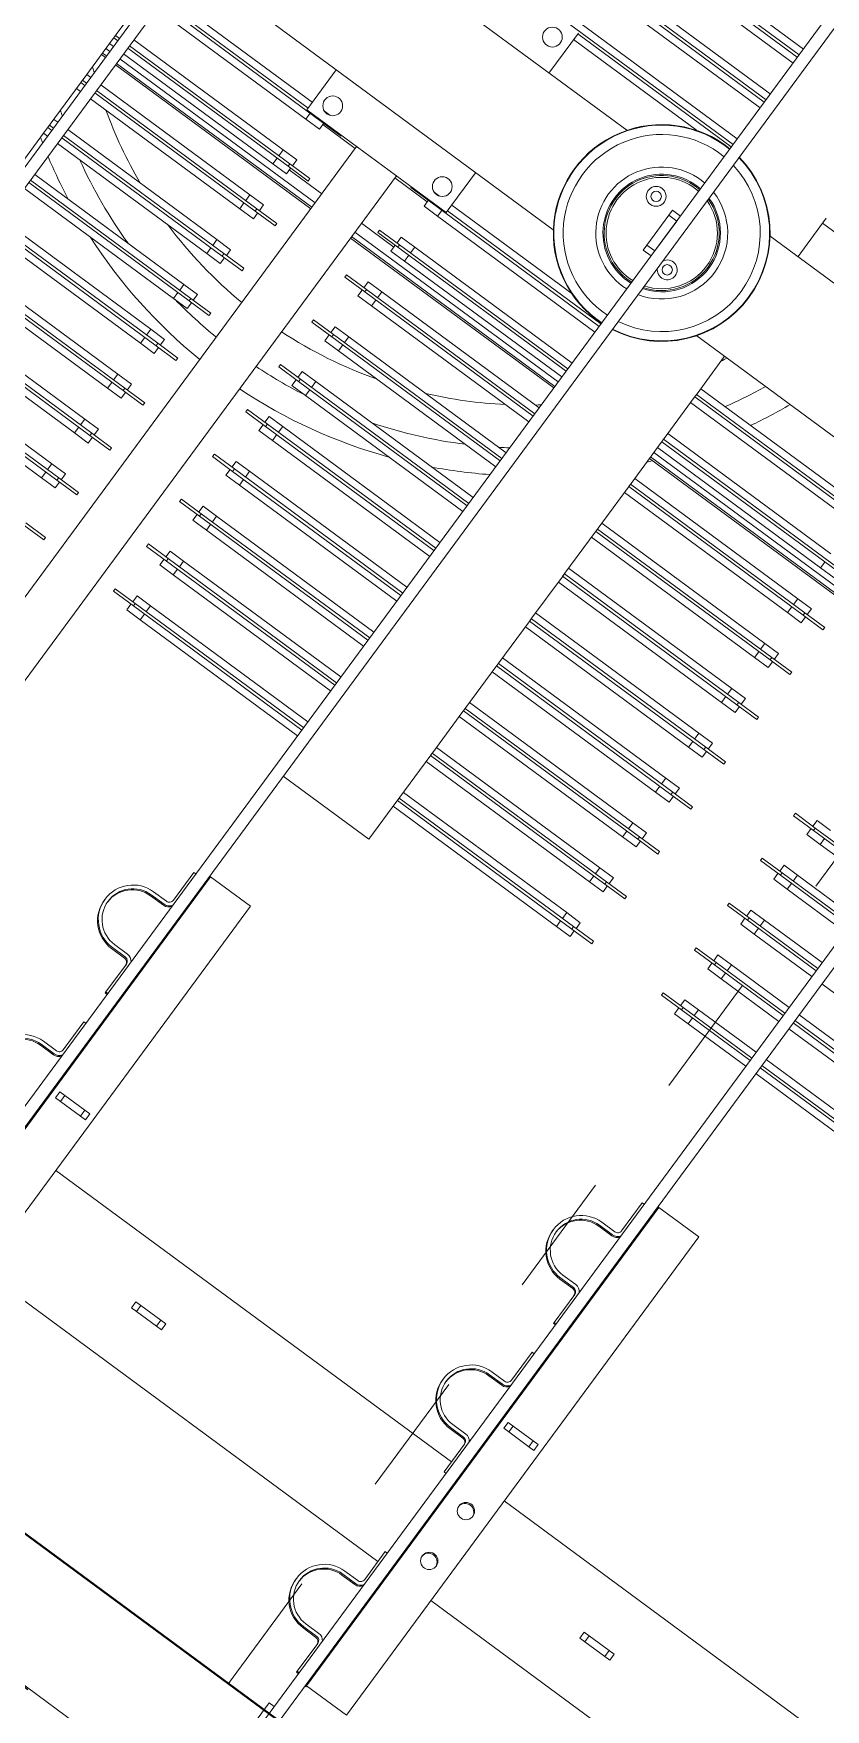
# Model space of a CAD drawing. Header units: metres. Extents: x 432095 to 435012, y 2470938 to 2473256.
# Drawn here: x 433770.201 to 433770.841, y 2471287.116 to 2471288.47 of the extents above; entities that cross this region are included whole.
import ezdxf

# ---------------------------------------------------------------- set-up
doc = ezdxf.new("R2010")
doc.units = ezdxf.units.M
doc.header["$MEASUREMENT"] = 0
for name, pattern in [('MB D$0$ACAD_ISO02W100', [15, 12, -3]), ('MB D$0$DASHDOT', [1, 0.5, -0.25, 0, -0.25]), ('MB D$0$HIDDEN', [0.375, 0.25, -0.125])]:
    doc.linetypes.add(name, pattern=pattern)
for name, color, linetype, lineweight in [('cong trinh tram 110kv', 7, 'Continuous', 5), ('MB D$0$Co ban', 2, 'Continuous', 40), ('MB D$0$net dut du kien lam', 8, 'MB D$0$HIDDEN', 20)]:
    doc.layers.add(name, color=color, linetype=linetype, lineweight=lineweight)
doc.layers.add('MB D$0$khuat', color=252, linetype='MB D$0$ACAD_ISO02W100')

# ---------------------------------------------------------------- blocks, each defined once
blk = doc.blocks.new('MB D$0$MBA 63')
at = {"layer": 'MB D$0$Co ban'}
blk.add_line((105499.6, 29984.6), (105499.6, 31484.6), dxfattribs=at)
at = {"layer": 'MB D$0$khuat'}
blk.add_line((105599.6, 30084.6), (105599.6, 30684.6), dxfattribs=at)
at = {"layer": 'MB D$0$net dut du kien lam', "color": 8, "linetype": 'MB D$0$DASHDOT', "ltscale": 0.5}
blk.add_line((106699.6, 30512.3), (98099.6, 30512.3), dxfattribs=at)
blk = doc.blocks.new('MB D$0$mba 1')
at = {"layer": 'cong trinh tram 110kv'}
for p, q in [((-18761.9, 7348.9), (-18761.9, 9508.9)), ((-18751.9, 9508.9), (-18751.9, 7348.9)), ((-18311.9, 7348.9), (-18311.9, 9508.9)), ((-18301.9, 9508.9), (-18301.9, 7348.9)), ((-17861.9, 7348.9), (-17861.9, 9508.9)), ((-17851.9, 9508.9), (-17851.9, 7348.9)), ((-18243.9, 9378.9), (-17937.9, 9378.9)), ((-17866.9, 9312.9), (-17866.9, 9272.9)), ((-17866.9, 9272.9), (-17861.9, 9272.9)), ((-18300.9, 8763.9), (-18300.9, 9243.9)), ((-18260.9, 9243.9), (-18260.9, 8763.9)), ((-17863.9, 9239.9), (-17861.9, 9239.9)), ((-17863.9, 9238.9), (-17863.9, 9239.9)), ((-17863.9, 9238.9), (-17863.9, 9210.9)), ((-17861.9, 9238.9), (-17863.9, 9238.9)), ((-17850.9, 9244.9), (-17851.9, 9244.9)), ((-17850.9, 9243.9), (-17851.9, 9243.9)), ((-17850.9, 9243.9), (-17850.9, 9244.9)), ((-17810.9, 9243.9), (-17850.9, 9243.9)), ((-17850.9, 8763.9), (-17850.9, 9243.9)), ((-17810.9, 9243.9), (-17810.9, 8763.9)), ((-17880.9, 9207.9), (-17867.9, 9207.9)), ((-17867.9, 9206.9), (-17880.9, 9206.9)), ((-17880.9, 9203.9), (-17867.9, 9203.9)), ((-17880.9, 9154.9), (-17867.9, 9154.9)), ((-17867.9, 9153.9), (-17880.9, 9153.9)), ((-17880.9, 9150.9), (-17867.9, 9150.9)), ((-17863.9, 9146.9), (-17863.9, 9118.9)), ((-18260.9, 9128.9), (-17863.9, 9128.9)), ((-17810.9, 9128.9), (-17163.9, 9128.9)), ((-17863.9, 9118.9), (-17861.9, 9118.9)), ((-18140.9, 9081.9), (-18145.9, 9081.9)), ((-18145.9, 9075.9), (-18145.9, 9081.9)), ((-18145.9, 9075.9), (-18140.9, 9075.9)), ((-18140.9, 9081.9), (-18120.9, 9081.9)), ((-18140.9, 9075.9), (-18140.9, 9081.9)), ((-18120.9, 9075.9), (-18140.9, 9075.9)), ((-18115.9, 9081.9), (-18120.9, 9081.9)), ((-18120.9, 9075.9), (-18120.9, 9081.9)), ((-18120.9, 9075.9), (-18115.9, 9075.9)), ((-18115.9, 9075.9), (-18115.9, 9081.9)), ((-17690.9, 9081.9), (-17695.9, 9081.9)), ((-17695.9, 9075.9), (-17695.9, 9081.9)), ((-17695.9, 9075.9), (-17690.9, 9075.9)), ((-17690.9, 9081.9), (-17670.9, 9081.9)), ((-17690.9, 9075.9), (-17690.9, 9081.9)), ((-17670.9, 9075.9), (-17690.9, 9075.9)), ((-17665.9, 9081.9), (-17670.9, 9081.9)), ((-17670.9, 9075.9), (-17670.9, 9081.9)), ((-17670.9, 9075.9), (-17665.9, 9075.9)), ((-17665.9, 9075.9), (-17665.9, 9081.9)), ((-17863.9, 9038.9), (-17863.9, 9010.9)), ((-17861.9, 9038.9), (-17863.9, 9038.9)), ((-18555.9, 9028.9), (-18555.9, 8218.9)), ((-18515.9, 9028.9), (-18515.9, 8218.9)), ((-18260.9, 9028.9), (-17863.9, 9028.9)), ((-17810.9, 9028.9), (-17163.9, 9028.9)), ((-17867.9, 9007.9), (-17880.9, 9007.9)), ((-17867.9, 9006.9), (-17880.9, 9006.9)), ((-17880.9, 9003.9), (-17867.9, 9003.9)), ((-18290.9, 8981.9), (-18295.9, 8981.9)), ((-18295.9, 8981.9), (-18295.9, 8975.9)), ((-18295.9, 8975.9), (-18290.9, 8975.9)), ((-18290.9, 8981.9), (-18270.9, 8981.9)), ((-18290.9, 8981.9), (-18290.9, 8975.9)), ((-18270.9, 8975.9), (-18290.9, 8975.9)), ((-18265.9, 8981.9), (-18270.9, 8981.9)), ((-18270.9, 8981.9), (-18270.9, 8975.9)), ((-18270.9, 8975.9), (-18265.9, 8975.9)), ((-18265.9, 8981.9), (-18265.9, 8975.9)), ((-17840.9, 8981.9), (-17845.9, 8981.9)), ((-17845.9, 8981.9), (-17845.9, 8975.9)), ((-17845.9, 8975.9), (-17840.9, 8975.9)), ((-17840.9, 8981.9), (-17820.9, 8981.9)), ((-17840.9, 8981.9), (-17840.9, 8975.9)), ((-17820.9, 8975.9), (-17840.9, 8975.9)), ((-17815.9, 8981.9), (-17820.9, 8981.9)), ((-17820.9, 8981.9), (-17820.9, 8975.9)), ((-17820.9, 8975.9), (-17815.9, 8975.9)), ((-17815.9, 8981.9), (-17815.9, 8975.9)), ((-18317.9, 8954.9), (-18330.9, 8954.9)), ((-18317.9, 8953.9), (-18330.9, 8953.9)), ((-18330.9, 8950.9), (-18317.9, 8950.9)), ((-17867.9, 8954.9), (-17880.9, 8954.9)), ((-17867.9, 8953.9), (-17880.9, 8953.9)), ((-17880.9, 8950.9), (-17867.9, 8950.9)), ((-18313.9, 8946.9), (-18313.9, 8918.9)), ((-17863.9, 8946.9), (-17863.9, 8918.9)), ((-18313.9, 8918.9), (-18311.9, 8918.9)), ((-17863.9, 8918.9), (-17861.9, 8918.9)), ((-18313.9, 8889.9), (-18313.9, 8888.9)), ((-18311.9, 8889.9), (-18313.9, 8889.9)), ((-18313.9, 8888.9), (-18313.9, 8860.9)), ((-18311.9, 8888.9), (-18313.9, 8888.9)), ((-17863.9, 8889.9), (-17863.9, 8888.9)), ((-17861.9, 8889.9), (-17863.9, 8889.9)), ((-17863.9, 8888.9), (-17863.9, 8860.9)), ((-17861.9, 8888.9), (-17863.9, 8888.9)), ((-18317.9, 8857.9), (-18330.9, 8857.9)), ((-18317.9, 8856.9), (-18330.9, 8856.9)), ((-18330.9, 8853.9), (-18317.9, 8853.9)), ((-17867.9, 8857.9), (-17880.9, 8857.9)), ((-17867.9, 8856.9), (-17880.9, 8856.9)), ((-17880.9, 8853.9), (-17867.9, 8853.9)), ((-18317.9, 8804.9), (-18330.9, 8804.9)), ((-18317.9, 8803.9), (-18330.9, 8803.9)), ((-18330.9, 8800.9), (-18317.9, 8800.9)), ((-17867.9, 8804.9), (-17880.9, 8804.9)), ((-17867.9, 8803.9), (-17880.9, 8803.9)), ((-17880.9, 8800.9), (-17867.9, 8800.9)), ((-18313.9, 8796.9), (-18313.9, 8768.9)), ((-17863.9, 8796.9), (-17863.9, 8768.9)), ((-18313.9, 8768.9), (-18311.9, 8768.9)), ((-18301.9, 8763.9), (-18300.9, 8763.9)), ((-18260.9, 8763.9), (-18300.9, 8763.9)), ((-17863.9, 8768.9), (-17861.9, 8768.9)), ((-17851.9, 8763.9), (-17850.9, 8763.9)), ((-17810.9, 8763.9), (-17850.9, 8763.9)), ((-18215.9, 8663.4), (-18301.9, 8663.4)), ((-18215.9, 8625.4), (-18215.9, 8663.4)), ((-18590.9, 8624.6), (-18570.9, 8624.6)), ((-18570.9, 8622.2), (-18570.9, 8624.6)), ((-18500.9, 8624.6), (-18480.9, 8624.6)), ((-18500.9, 8624.6), (-18500.9, 8622.2)), ((-18469.8, 8630.4), (-18483.4, 8630.4)), ((-18483.4, 8630.4), (-18483.4, 8624.6)), ((-18480.9, 8622.2), (-18480.9, 8624.6)), ((-18311.9, 8624.6), (-18480.9, 8624.6)), ((-18469.8, 8630.4), (-18311.9, 8630.4)), ((-18469.8, 8630.4), (-18469.8, 8624.6)), ((-18215.9, 8630.4), (-18052.1, 8630.4)), ((-18215.9, 8621.4), (-18215.9, 8625.4)), ((-18040.9, 8624.6), (-18215.9, 8624.6)), ((-18215.9, 8624.6), (-18215.9, 8622.2)), ((-18038.4, 8630.4), (-18052.1, 8630.4)), ((-18052.1, 8630.4), (-18052.1, 8624.6)), ((-18040.9, 8624.6), (-18020.9, 8624.6)), ((-18040.9, 8624.6), (-18040.9, 8622.2)), ((-18038.4, 8630.4), (-18038.4, 8624.6)), ((-18020.9, 8622.2), (-18020.9, 8624.6)), ((-17950.9, 8624.6), (-17930.9, 8624.6)), ((-17950.9, 8624.6), (-17950.9, 8622.2)), ((-17919.8, 8630.4), (-17933.4, 8630.4)), ((-17933.4, 8630.4), (-17933.4, 8624.6)), ((-17930.9, 8622.2), (-17930.9, 8624.6)), ((-17861.9, 8624.6), (-17930.9, 8624.6)), ((-17919.8, 8630.4), (-17861.9, 8630.4)), ((-17919.8, 8630.4), (-17919.8, 8624.6)), ((-17851.9, 8630.4), (-17755.9, 8630.4)), ((-17755.9, 8624.6), (-17851.9, 8624.6)), ((-18570.9, 8622.2), (-18590.9, 8622.2)), ((-18480.9, 8622.2), (-18500.9, 8622.2)), ((-18483.4, 8616.4), (-18483.4, 8622.2)), ((-18483.4, 8616.4), (-18469.8, 8616.4)), ((-18480.9, 8622.2), (-18311.9, 8622.2)), ((-18469.8, 8616.4), (-18469.8, 8622.2)), ((-18311.9, 8616.4), (-18469.8, 8616.4)), ((-18215.9, 8622.2), (-18040.9, 8622.2)), ((-18215.9, 8580.4), (-18215.9, 8621.4)), ((-18052.1, 8616.4), (-18215.9, 8616.4)), ((-18052.1, 8616.4), (-18052.1, 8622.2)), ((-18052.1, 8616.4), (-18038.4, 8616.4)), ((-18020.9, 8622.2), (-18040.9, 8622.2)), ((-18038.4, 8616.4), (-18038.4, 8622.2)), ((-17930.9, 8622.2), (-17950.9, 8622.2)), ((-17933.4, 8616.4), (-17933.4, 8622.2)), ((-17933.4, 8616.4), (-17919.8, 8616.4)), ((-17930.9, 8622.2), (-17861.9, 8622.2)), ((-17919.8, 8616.4), (-17919.8, 8622.2)), ((-17861.9, 8616.4), (-17919.8, 8616.4)), ((-17851.9, 8622.2), (-17755.9, 8622.2)), ((-17755.9, 8616.4), (-17851.9, 8616.4)), ((-18751.9, 8585.4), (-18602.1, 8585.4)), ((-18588.4, 8585.4), (-18602.1, 8585.4)), ((-18602.1, 8585.4), (-18602.1, 8579.6)), ((-18588.4, 8585.4), (-18588.4, 8579.6)), ((-18469.8, 8585.4), (-18483.4, 8585.4)), ((-18483.4, 8585.4), (-18483.4, 8579.6)), ((-18469.8, 8585.4), (-18311.9, 8585.4)), ((-18469.8, 8585.4), (-18469.8, 8579.6)), ((-18215.9, 8585.4), (-18052.1, 8585.4)), ((-18038.4, 8585.4), (-18052.1, 8585.4)), ((-18052.1, 8585.4), (-18052.1, 8579.6)), ((-18038.4, 8585.4), (-18038.4, 8579.6)), ((-17919.8, 8585.4), (-17933.4, 8585.4)), ((-17933.4, 8585.4), (-17933.4, 8579.6)), ((-17919.8, 8585.4), (-17861.9, 8585.4)), ((-17919.8, 8585.4), (-17919.8, 8579.6)), ((-17851.9, 8585.4), (-17755.9, 8585.4)), ((-18590.9, 8579.6), (-18751.9, 8579.6)), ((-18751.9, 8577.2), (-18590.9, 8577.2)), ((-18602.1, 8571.4), (-18751.9, 8571.4)), ((-18602.1, 8571.4), (-18602.1, 8577.2)), ((-18602.1, 8571.4), (-18588.4, 8571.4)), ((-18590.9, 8579.6), (-18570.9, 8579.6)), ((-18590.9, 8579.6), (-18590.9, 8577.2)), ((-18570.9, 8577.2), (-18590.9, 8577.2)), ((-18588.4, 8571.4), (-18588.4, 8577.2)), ((-18570.9, 8577.2), (-18570.9, 8579.6)), ((-18500.9, 8579.6), (-18480.9, 8579.6)), ((-18500.9, 8579.6), (-18500.9, 8577.2)), ((-18480.9, 8577.2), (-18500.9, 8577.2)), ((-18483.4, 8571.4), (-18483.4, 8577.2)), ((-18483.4, 8571.4), (-18469.8, 8571.4)), ((-18480.9, 8577.2), (-18480.9, 8579.6)), ((-18311.9, 8579.6), (-18480.9, 8579.6)), ((-18480.9, 8577.2), (-18311.9, 8577.2)), ((-18469.8, 8571.4), (-18469.8, 8577.2)), ((-18311.9, 8571.4), (-18469.8, 8571.4)), ((-18215.9, 8576.4), (-18215.9, 8580.4)), ((-18040.9, 8579.6), (-18215.9, 8579.6)), ((-18215.9, 8579.6), (-18215.9, 8577.2)), ((-18215.9, 8577.2), (-18040.9, 8577.2)), ((-18215.9, 8535.4), (-18215.9, 8576.4)), ((-18052.1, 8571.4), (-18215.9, 8571.4)), ((-18052.1, 8571.4), (-18052.1, 8577.2)), ((-18052.1, 8571.4), (-18038.4, 8571.4)), ((-18040.9, 8579.6), (-18020.9, 8579.6)), ((-18040.9, 8579.6), (-18040.9, 8577.2)), ((-18020.9, 8577.2), (-18040.9, 8577.2)), ((-18038.4, 8571.4), (-18038.4, 8577.2)), ((-18020.9, 8577.2), (-18020.9, 8579.6)), ((-17950.9, 8579.6), (-17930.9, 8579.6)), ((-17950.9, 8579.6), (-17950.9, 8577.2)), ((-17930.9, 8577.2), (-17950.9, 8577.2)), ((-17933.4, 8571.4), (-17933.4, 8577.2)), ((-17933.4, 8571.4), (-17919.8, 8571.4)), ((-17930.9, 8577.2), (-17930.9, 8579.6)), ((-17861.9, 8579.6), (-17930.9, 8579.6)), ((-17930.9, 8577.2), (-17861.9, 8577.2)), ((-17919.8, 8571.4), (-17919.8, 8577.2)), ((-17861.9, 8571.4), (-17919.8, 8571.4)), ((-17755.9, 8579.6), (-17851.9, 8579.6)), ((-17851.9, 8577.2), (-17755.9, 8577.2)), ((-17755.9, 8571.4), (-17851.9, 8571.4)), ((-18751.9, 8540.4), (-18602.1, 8540.4)), ((-18590.9, 8534.6), (-18751.9, 8534.6)), ((-18751.9, 8532.2), (-18590.9, 8532.2)), ((-18588.4, 8540.4), (-18602.1, 8540.4)), ((-18602.1, 8540.4), (-18602.1, 8534.6)), ((-18602.1, 8526.4), (-18602.1, 8532.2)), ((-18590.9, 8534.6), (-18570.9, 8534.6)), ((-18590.9, 8534.6), (-18590.9, 8532.2)), ((-18570.9, 8532.2), (-18590.9, 8532.2)), ((-18588.4, 8540.4), (-18588.4, 8534.6)), ((-18588.4, 8526.4), (-18588.4, 8532.2)), ((-18570.9, 8532.2), (-18570.9, 8534.6)), ((-18500.9, 8534.6), (-18480.9, 8534.6)), ((-18500.9, 8534.6), (-18500.9, 8532.2)), ((-18480.9, 8532.2), (-18500.9, 8532.2)), ((-18469.8, 8540.4), (-18483.4, 8540.4)), ((-18483.4, 8540.4), (-18483.4, 8534.6)), ((-18483.4, 8526.4), (-18483.4, 8532.2)), ((-18480.9, 8532.2), (-18480.9, 8534.6)), ((-18311.9, 8534.6), (-18480.9, 8534.6)), ((-18480.9, 8532.2), (-18311.9, 8532.2)), ((-18469.8, 8540.4), (-18311.9, 8540.4)), ((-18469.8, 8540.4), (-18469.8, 8534.6)), ((-18469.8, 8526.4), (-18469.8, 8532.2)), ((-18215.9, 8540.4), (-18052.1, 8540.4)), ((-18215.9, 8531.4), (-18215.9, 8535.4)), ((-18040.9, 8534.6), (-18215.9, 8534.6)), ((-18215.9, 8534.6), (-18215.9, 8532.2)), ((-18215.9, 8532.2), (-18040.9, 8532.2)), ((-18215.9, 8490.4), (-18215.9, 8531.4)), ((-18038.4, 8540.4), (-18052.1, 8540.4)), ((-18052.1, 8540.4), (-18052.1, 8534.6)), ((-18052.1, 8526.4), (-18052.1, 8532.2)), ((-18040.9, 8534.6), (-18020.9, 8534.6)), ((-18040.9, 8534.6), (-18040.9, 8532.2)), ((-18020.9, 8532.2), (-18040.9, 8532.2)), ((-18038.4, 8540.4), (-18038.4, 8534.6)), ((-18038.4, 8526.4), (-18038.4, 8532.2)), ((-18020.9, 8532.2), (-18020.9, 8534.6)), ((-17950.9, 8534.6), (-17930.9, 8534.6)), ((-17950.9, 8534.6), (-17950.9, 8532.2)), ((-17930.9, 8532.2), (-17950.9, 8532.2)), ((-17919.8, 8540.4), (-17933.4, 8540.4)), ((-17933.4, 8540.4), (-17933.4, 8534.6)), ((-17933.4, 8526.4), (-17933.4, 8532.2)), ((-17930.9, 8532.2), (-17930.9, 8534.6)), ((-17861.9, 8534.6), (-17930.9, 8534.6)), ((-17930.9, 8532.2), (-17861.9, 8532.2)), ((-17919.8, 8540.4), (-17861.9, 8540.4)), ((-17919.8, 8540.4), (-17919.8, 8534.6)), ((-17919.8, 8526.4), (-17919.8, 8532.2)), ((-17851.9, 8540.4), (-17755.9, 8540.4)), ((-18602.1, 8526.4), (-18751.9, 8526.4)), ((-18602.1, 8526.4), (-18588.4, 8526.4)), ((-18483.4, 8526.4), (-18469.8, 8526.4)), ((-18311.9, 8526.4), (-18469.8, 8526.4)), ((-18052.1, 8526.4), (-18215.9, 8526.4)), ((-18052.1, 8526.4), (-18038.4, 8526.4)), ((-17933.4, 8526.4), (-17919.8, 8526.4)), ((-17861.9, 8526.4), (-17919.8, 8526.4)), ((-18751.9, 8495.4), (-18602.1, 8495.4)), ((-18590.9, 8489.6), (-18751.9, 8489.6)), ((-18588.4, 8495.4), (-18602.1, 8495.4)), ((-18602.1, 8495.4), (-18602.1, 8489.6)), ((-18590.9, 8489.6), (-18570.9, 8489.6)), ((-18590.9, 8489.6), (-18590.9, 8487.2)), ((-18588.4, 8495.4), (-18588.4, 8489.6)), ((-18570.9, 8487.2), (-18570.9, 8489.6)), ((-18500.9, 8489.6), (-18480.9, 8489.6)), ((-18500.9, 8489.6), (-18500.9, 8487.2)), ((-18469.8, 8495.4), (-18483.4, 8495.4)), ((-18483.4, 8495.4), (-18483.4, 8489.6)), ((-18480.9, 8487.2), (-18480.9, 8489.6)), ((-18311.9, 8489.6), (-18480.9, 8489.6)), ((-18469.8, 8495.4), (-18311.9, 8495.4)), ((-18469.8, 8495.4), (-18469.8, 8489.6)), ((-18215.9, 8495.4), (-18052.1, 8495.4)), ((-18215.9, 8486.4), (-18215.9, 8490.4)), ((-18040.9, 8489.6), (-18215.9, 8489.6)), ((-18215.9, 8489.6), (-18215.9, 8487.2)), ((-18038.4, 8495.4), (-18052.1, 8495.4)), ((-18052.1, 8495.4), (-18052.1, 8489.6)), ((-18040.9, 8489.6), (-18020.9, 8489.6)), ((-18040.9, 8489.6), (-18040.9, 8487.2)), ((-18038.4, 8495.4), (-18038.4, 8489.6)), ((-18020.9, 8487.2), (-18020.9, 8489.6)), ((-17950.9, 8489.6), (-17930.9, 8489.6)), ((-17950.9, 8489.6), (-17950.9, 8487.2)), ((-17919.8, 8495.4), (-17933.4, 8495.4)), ((-17933.4, 8495.4), (-17933.4, 8489.6)), ((-17930.9, 8487.2), (-17930.9, 8489.6)), ((-17861.9, 8489.6), (-17930.9, 8489.6)), ((-17919.8, 8495.4), (-17861.9, 8495.4)), ((-17919.8, 8495.4), (-17919.8, 8489.6)), ((-18751.9, 8487.2), (-18590.9, 8487.2)), ((-18602.1, 8481.4), (-18751.9, 8481.4)), ((-18602.1, 8481.4), (-18602.1, 8487.2)), ((-18602.1, 8481.4), (-18588.4, 8481.4)), ((-18570.9, 8487.2), (-18590.9, 8487.2)), ((-18588.4, 8481.4), (-18588.4, 8487.2)), ((-18480.9, 8487.2), (-18500.9, 8487.2)), ((-18483.4, 8481.4), (-18483.4, 8487.2)), ((-18483.4, 8481.4), (-18469.8, 8481.4)), ((-18480.9, 8487.2), (-18311.9, 8487.2)), ((-18469.8, 8481.4), (-18469.8, 8487.2)), ((-18311.9, 8481.4), (-18469.8, 8481.4)), ((-18215.9, 8487.2), (-18040.9, 8487.2)), ((-18215.9, 8445.4), (-18215.9, 8486.4)), ((-18052.1, 8481.4), (-18215.9, 8481.4)), ((-18052.1, 8481.4), (-18052.1, 8487.2)), ((-18052.1, 8481.4), (-18038.4, 8481.4)), ((-18020.9, 8487.2), (-18040.9, 8487.2)), ((-18038.4, 8481.4), (-18038.4, 8487.2)), ((-17930.9, 8487.2), (-17950.9, 8487.2)), ((-17933.4, 8481.4), (-17933.4, 8487.2)), ((-17933.4, 8481.4), (-17919.8, 8481.4)), ((-17930.9, 8487.2), (-17861.9, 8487.2)), ((-17919.8, 8481.4), (-17919.8, 8487.2)), ((-17861.9, 8481.4), (-17919.8, 8481.4)), ((-18751.9, 8450.4), (-18602.1, 8450.4)), ((-18588.4, 8450.4), (-18602.1, 8450.4)), ((-18602.1, 8450.4), (-18602.1, 8444.6)), ((-18588.4, 8450.4), (-18588.4, 8444.6)), ((-18469.8, 8450.4), (-18483.4, 8450.4)), ((-18483.4, 8450.4), (-18483.4, 8444.6)), ((-18469.8, 8450.4), (-18311.9, 8450.4)), ((-18469.8, 8450.4), (-18469.8, 8444.6)), ((-18215.9, 8450.4), (-18052.1, 8450.4)), ((-18038.4, 8450.4), (-18052.1, 8450.4)), ((-18052.1, 8450.4), (-18052.1, 8444.6)), ((-18038.4, 8450.4), (-18038.4, 8444.6)), ((-17919.8, 8450.4), (-17933.4, 8450.4)), ((-17933.4, 8450.4), (-17933.4, 8444.6)), ((-17919.8, 8450.4), (-17861.9, 8450.4)), ((-17919.8, 8450.4), (-17919.8, 8444.6)), ((-18590.9, 8444.6), (-18751.9, 8444.6)), ((-18751.9, 8442.2), (-18590.9, 8442.2)), ((-18602.1, 8436.4), (-18751.9, 8436.4)), ((-18602.1, 8436.4), (-18602.1, 8442.2)), ((-18602.1, 8436.4), (-18588.4, 8436.4)), ((-18590.9, 8444.6), (-18570.9, 8444.6)), ((-18590.9, 8444.6), (-18590.9, 8442.2)), ((-18570.9, 8442.2), (-18590.9, 8442.2)), ((-18588.4, 8436.4), (-18588.4, 8442.2)), ((-18570.9, 8442.2), (-18570.9, 8444.6)), ((-18500.9, 8444.6), (-18480.9, 8444.6)), ((-18500.9, 8444.6), (-18500.9, 8442.2)), ((-18480.9, 8442.2), (-18500.9, 8442.2)), ((-18483.4, 8436.4), (-18483.4, 8442.2)), ((-18483.4, 8436.4), (-18469.8, 8436.4)), ((-18480.9, 8442.2), (-18480.9, 8444.6)), ((-18311.9, 8444.6), (-18480.9, 8444.6)), ((-18480.9, 8442.2), (-18311.9, 8442.2)), ((-18469.8, 8436.4), (-18469.8, 8442.2)), ((-18311.9, 8436.4), (-18469.8, 8436.4)), ((-18215.9, 8441.4), (-18215.9, 8445.4)), ((-18040.9, 8444.6), (-18215.9, 8444.6)), ((-18215.9, 8444.6), (-18215.9, 8442.2)), ((-18215.9, 8442.2), (-18040.9, 8442.2)), ((-18215.9, 8400.4), (-18215.9, 8441.4)), ((-18052.1, 8436.4), (-18215.9, 8436.4)), ((-18052.1, 8436.4), (-18052.1, 8442.2)), ((-18052.1, 8436.4), (-18038.4, 8436.4)), ((-18040.9, 8444.6), (-18020.9, 8444.6)), ((-18040.9, 8444.6), (-18040.9, 8442.2)), ((-18020.9, 8442.2), (-18040.9, 8442.2)), ((-18038.4, 8436.4), (-18038.4, 8442.2)), ((-18020.9, 8442.2), (-18020.9, 8444.6)), ((-17950.9, 8444.6), (-17930.9, 8444.6)), ((-17950.9, 8444.6), (-17950.9, 8442.2)), ((-17930.9, 8442.2), (-17950.9, 8442.2)), ((-17933.4, 8436.4), (-17933.4, 8442.2)), ((-17933.4, 8436.4), (-17919.8, 8436.4)), ((-17930.9, 8442.2), (-17930.9, 8444.6)), ((-17861.9, 8444.6), (-17930.9, 8444.6)), ((-17930.9, 8442.2), (-17861.9, 8442.2)), ((-18765.9, 8355.4), (-18765.9, 8396.4)), ((-18751.9, 8405.4), (-18602.1, 8405.4)), ((-18590.9, 8399.6), (-18751.9, 8399.6)), ((-18751.9, 8397.2), (-18590.9, 8397.2)), ((-18588.4, 8405.4), (-18602.1, 8405.4)), ((-18602.1, 8405.4), (-18602.1, 8399.6)), ((-18602.1, 8391.4), (-18602.1, 8397.2)), ((-18590.9, 8399.6), (-18570.9, 8399.6)), ((-18590.9, 8399.6), (-18590.9, 8397.2)), ((-18570.9, 8397.2), (-18590.9, 8397.2)), ((-18588.4, 8405.4), (-18588.4, 8399.6)), ((-18588.4, 8391.4), (-18588.4, 8397.2)), ((-18570.9, 8397.2), (-18570.9, 8399.6)), ((-18500.9, 8399.6), (-18480.9, 8399.6)), ((-18500.9, 8399.6), (-18500.9, 8397.2)), ((-18480.9, 8397.2), (-18500.9, 8397.2)), ((-18469.8, 8405.4), (-18483.4, 8405.4)), ((-18483.4, 8405.4), (-18483.4, 8399.6)), ((-18483.4, 8391.4), (-18483.4, 8397.2)), ((-18480.9, 8397.2), (-18480.9, 8399.6)), ((-18311.9, 8399.6), (-18480.9, 8399.6)), ((-18480.9, 8397.2), (-18311.9, 8397.2)), ((-18469.8, 8405.4), (-18311.9, 8405.4)), ((-18469.8, 8405.4), (-18469.8, 8399.6)), ((-18469.8, 8391.4), (-18469.8, 8397.2)), ((-18215.9, 8405.4), (-18052.1, 8405.4)), ((-18215.9, 8396.4), (-18215.9, 8400.4)), ((-18040.9, 8399.6), (-18215.9, 8399.6)), ((-18215.9, 8399.6), (-18215.9, 8397.2)), ((-18215.9, 8397.2), (-18040.9, 8397.2)), ((-18215.9, 8355.4), (-18215.9, 8396.4)), ((-18038.4, 8405.4), (-18052.1, 8405.4)), ((-18052.1, 8405.4), (-18052.1, 8399.6)), ((-18052.1, 8391.4), (-18052.1, 8397.2)), ((-18040.9, 8399.6), (-18020.9, 8399.6)), ((-18040.9, 8399.6), (-18040.9, 8397.2)), ((-18020.9, 8397.2), (-18040.9, 8397.2)), ((-18038.4, 8405.4), (-18038.4, 8399.6)), ((-18038.4, 8391.4), (-18038.4, 8397.2)), ((-18020.9, 8397.2), (-18020.9, 8399.6)), ((-18602.1, 8391.4), (-18751.9, 8391.4)), ((-18602.1, 8391.4), (-18588.4, 8391.4)), ((-18483.4, 8391.4), (-18469.8, 8391.4)), ((-18311.9, 8391.4), (-18469.8, 8391.4)), ((-18052.1, 8391.4), (-18215.9, 8391.4)), ((-18052.1, 8391.4), (-18038.4, 8391.4)), ((-18765.9, 8360.4), (-18761.9, 8360.4)), ((-18765.9, 8351.4), (-18765.9, 8355.4)), ((-18761.9, 8354.6), (-18765.9, 8354.6)), ((-18765.9, 8354.6), (-18765.9, 8352.2)), ((-18751.9, 8360.4), (-18602.1, 8360.4)), ((-18590.9, 8354.6), (-18751.9, 8354.6)), ((-18588.4, 8360.4), (-18602.1, 8360.4)), ((-18602.1, 8360.4), (-18602.1, 8354.6)), ((-18590.9, 8354.6), (-18570.9, 8354.6)), ((-18590.9, 8354.6), (-18590.9, 8352.2)), ((-18588.4, 8360.4), (-18588.4, 8354.6)), ((-18570.9, 8352.2), (-18570.9, 8354.6)), ((-18500.9, 8354.6), (-18480.9, 8354.6)), ((-18500.9, 8354.6), (-18500.9, 8352.2)), ((-18469.8, 8360.4), (-18483.4, 8360.4)), ((-18483.4, 8360.4), (-18483.4, 8354.6)), ((-18480.9, 8352.2), (-18480.9, 8354.6)), ((-18311.9, 8354.6), (-18480.9, 8354.6)), ((-18469.8, 8360.4), (-18311.9, 8360.4)), ((-18469.8, 8360.4), (-18469.8, 8354.6)), ((-18215.9, 8360.4), (-18052.1, 8360.4)), ((-18215.9, 8351.4), (-18215.9, 8355.4)), ((-18040.9, 8354.6), (-18215.9, 8354.6)), ((-18215.9, 8354.6), (-18215.9, 8352.2)), ((-18038.4, 8360.4), (-18052.1, 8360.4)), ((-18052.1, 8360.4), (-18052.1, 8354.6)), ((-18040.9, 8354.6), (-18020.9, 8354.6)), ((-18040.9, 8354.6), (-18040.9, 8352.2)), ((-18038.4, 8360.4), (-18038.4, 8354.6)), ((-18020.9, 8352.2), (-18020.9, 8354.6)), ((-18765.9, 8352.2), (-18761.9, 8352.2)), ((-18765.9, 8310.4), (-18765.9, 8351.4)), ((-18761.9, 8346.4), (-18765.9, 8346.4)), ((-18751.9, 8352.2), (-18590.9, 8352.2)), ((-18602.1, 8346.4), (-18751.9, 8346.4)), ((-18602.1, 8346.4), (-18602.1, 8352.2)), ((-18602.1, 8346.4), (-18588.4, 8346.4)), ((-18570.9, 8352.2), (-18590.9, 8352.2)), ((-18588.4, 8346.4), (-18588.4, 8352.2)), ((-18480.9, 8352.2), (-18500.9, 8352.2)), ((-18483.4, 8346.4), (-18483.4, 8352.2)), ((-18483.4, 8346.4), (-18469.8, 8346.4)), ((-18480.9, 8352.2), (-18311.9, 8352.2)), ((-18469.8, 8346.4), (-18469.8, 8352.2)), ((-18311.9, 8346.4), (-18469.8, 8346.4)), ((-18215.9, 8352.2), (-18040.9, 8352.2)), ((-18215.9, 8310.4), (-18215.9, 8351.4)), ((-18052.1, 8346.4), (-18215.9, 8346.4)), ((-18052.1, 8346.4), (-18052.1, 8352.2)), ((-18052.1, 8346.4), (-18038.4, 8346.4)), ((-18020.9, 8352.2), (-18040.9, 8352.2)), ((-18038.4, 8346.4), (-18038.4, 8352.2)), ((-18765.9, 8315.4), (-18761.9, 8315.4)), ((-18751.9, 8315.4), (-18602.1, 8315.4)), ((-18588.4, 8315.4), (-18602.1, 8315.4)), ((-18602.1, 8315.4), (-18602.1, 8309.6)), ((-18588.4, 8315.4), (-18588.4, 8309.6)), ((-18469.8, 8315.4), (-18483.4, 8315.4)), ((-18483.4, 8315.4), (-18483.4, 8309.6)), ((-18469.8, 8315.4), (-18311.9, 8315.4)), ((-18469.8, 8315.4), (-18469.8, 8309.6)), ((-18215.9, 8315.4), (-18052.1, 8315.4)), ((-18038.4, 8315.4), (-18052.1, 8315.4)), ((-18052.1, 8315.4), (-18052.1, 8309.6)), ((-18038.4, 8315.4), (-18038.4, 8309.6)), ((-18765.9, 8306.4), (-18765.9, 8310.4)), ((-18761.9, 8309.6), (-18765.9, 8309.6)), ((-18765.9, 8309.6), (-18765.9, 8307.2)), ((-18765.9, 8307.2), (-18761.9, 8307.2)), ((-18765.9, 8265.4), (-18765.9, 8306.4)), ((-18761.9, 8301.4), (-18765.9, 8301.4)), ((-18590.9, 8309.6), (-18751.9, 8309.6)), ((-18751.9, 8307.2), (-18590.9, 8307.2)), ((-18602.1, 8301.4), (-18751.9, 8301.4)), ((-18602.1, 8301.4), (-18602.1, 8307.2)), ((-18602.1, 8301.4), (-18588.4, 8301.4)), ((-18590.9, 8309.6), (-18570.9, 8309.6)), ((-18590.9, 8309.6), (-18590.9, 8307.2)), ((-18570.9, 8307.2), (-18590.9, 8307.2)), ((-18588.4, 8301.4), (-18588.4, 8307.2)), ((-18570.9, 8307.2), (-18570.9, 8309.6)), ((-18500.9, 8309.6), (-18480.9, 8309.6)), ((-18500.9, 8309.6), (-18500.9, 8307.2)), ((-18480.9, 8307.2), (-18500.9, 8307.2)), ((-18483.4, 8301.4), (-18483.4, 8307.2)), ((-18483.4, 8301.4), (-18469.8, 8301.4)), ((-18480.9, 8307.2), (-18480.9, 8309.6)), ((-18311.9, 8309.6), (-18480.9, 8309.6)), ((-18480.9, 8307.2), (-18311.9, 8307.2)), ((-18469.8, 8301.4), (-18469.8, 8307.2)), ((-18311.9, 8301.4), (-18469.8, 8301.4)), ((-18215.9, 8306.4), (-18215.9, 8310.4)), ((-18040.9, 8309.6), (-18215.9, 8309.6)), ((-18215.9, 8309.6), (-18215.9, 8307.2)), ((-18215.9, 8307.2), (-18040.9, 8307.2)), ((-18215.9, 8265.4), (-18215.9, 8306.4)), ((-18052.1, 8301.4), (-18215.9, 8301.4)), ((-18052.1, 8301.4), (-18052.1, 8307.2)), ((-18052.1, 8301.4), (-18038.4, 8301.4)), ((-18040.9, 8309.6), (-18020.9, 8309.6)), ((-18040.9, 8309.6), (-18040.9, 8307.2)), ((-18020.9, 8307.2), (-18040.9, 8307.2)), ((-18038.4, 8301.4), (-18038.4, 8307.2)), ((-18020.9, 8307.2), (-18020.9, 8309.6)), ((-18761.9, 8281.4), (-18765.9, 8281.4)), ((-18761.9, 8279.9), (-18765.9, 8279.9)), ((-18761.9, 8275.4), (-18765.9, 8275.4)), ((-18555.9, 8281.4), (-18751.9, 8281.4)), ((-18555.9, 8279.9), (-18751.9, 8279.9)), ((-18555.9, 8275.4), (-18751.9, 8275.4)), ((-18311.9, 8281.4), (-18515.9, 8281.4)), ((-18311.9, 8279.9), (-18515.9, 8279.9)), ((-18311.9, 8275.4), (-18515.9, 8275.4)), ((-17861.9, 8281.4), (-18215.9, 8281.4)), ((-17861.9, 8279.9), (-18215.9, 8279.9)), ((-17861.9, 8275.4), (-18215.9, 8275.4)), ((-18765.9, 8270.4), (-18761.9, 8270.4)), ((-18765.9, 8261.4), (-18765.9, 8265.4)), ((-18761.9, 8264.6), (-18765.9, 8264.6)), ((-18765.9, 8264.6), (-18765.9, 8262.2)), ((-18765.9, 8262.2), (-18761.9, 8262.2)), ((-18765.9, 8220.4), (-18765.9, 8261.4)), ((-18751.9, 8270.4), (-18602.1, 8270.4)), ((-18590.9, 8264.6), (-18751.9, 8264.6)), ((-18751.9, 8262.2), (-18590.9, 8262.2)), ((-18588.4, 8270.4), (-18602.1, 8270.4)), ((-18602.1, 8270.4), (-18602.1, 8264.6)), ((-18602.1, 8256.4), (-18602.1, 8262.2)), ((-18590.9, 8264.6), (-18570.9, 8264.6)), ((-18590.9, 8264.6), (-18590.9, 8262.2)), ((-18570.9, 8262.2), (-18590.9, 8262.2)), ((-18588.4, 8270.4), (-18588.4, 8264.6)), ((-18555.9, 8266.4), (-18588.4, 8266.4)), ((-18588.4, 8256.4), (-18588.4, 8262.2)), ((-18570.9, 8262.2), (-18570.9, 8264.6)), ((-18483.4, 8266.4), (-18515.9, 8266.4)), ((-18500.9, 8264.6), (-18480.9, 8264.6)), ((-18500.9, 8264.6), (-18500.9, 8262.2)), ((-18480.9, 8262.2), (-18500.9, 8262.2)), ((-18469.8, 8270.4), (-18483.4, 8270.4)), ((-18483.4, 8270.4), (-18483.4, 8264.6)), ((-18483.4, 8256.4), (-18483.4, 8262.2)), ((-18480.9, 8262.2), (-18480.9, 8264.6)), ((-18311.9, 8264.6), (-18480.9, 8264.6)), ((-18480.9, 8262.2), (-18311.9, 8262.2)), ((-18469.8, 8270.4), (-18311.9, 8270.4)), ((-18469.8, 8270.4), (-18469.8, 8264.6)), ((-18469.8, 8256.4), (-18469.8, 8262.2)), ((-18215.9, 8270.4), (-18052.1, 8270.4)), ((-18215.9, 8261.4), (-18215.9, 8265.4)), ((-18040.9, 8264.6), (-18215.9, 8264.6)), ((-18215.9, 8264.6), (-18215.9, 8262.2)), ((-18215.9, 8262.2), (-18040.9, 8262.2)), ((-18215.9, 8220.4), (-18215.9, 8261.4)), ((-18038.4, 8270.4), (-18052.1, 8270.4)), ((-18052.1, 8270.4), (-18052.1, 8264.6)), ((-18602.1, 8256.4), (-18751.9, 8256.4)), ((-18602.1, 8256.4), (-18588.4, 8256.4)), ((-18483.4, 8256.4), (-18469.8, 8256.4)), ((-18311.9, 8256.4), (-18469.8, 8256.4)), ((-18052.1, 8256.4), (-18215.9, 8256.4)), ((-18751.9, 8225.4), (-18602.1, 8225.4)), ((-18590.9, 8219.6), (-18751.9, 8219.6)), ((-18605.9, 8218.9), (-18605.9, 8178.9)), ((-18465.9, 8218.9), (-18605.9, 8218.9)), ((-18588.4, 8225.4), (-18602.1, 8225.4)), ((-18602.1, 8225.4), (-18602.1, 8219.6)), ((-18590.9, 8219.6), (-18570.9, 8219.6)), ((-18590.9, 8219.6), (-18590.9, 8218.9)), ((-18588.4, 8225.4), (-18588.4, 8219.6)), ((-18555.9, 8220.9), (-18588.4, 8220.9)), ((-18570.9, 8218.9), (-18570.9, 8219.6)), ((-18483.4, 8220.9), (-18515.9, 8220.9)), ((-18500.9, 8219.6), (-18480.9, 8219.6)), ((-18500.9, 8219.6), (-18500.9, 8218.9)), ((-18469.8, 8225.4), (-18483.4, 8225.4)), ((-18483.4, 8225.4), (-18483.4, 8219.6)), ((-18480.9, 8218.9), (-18480.9, 8219.6)), ((-18311.9, 8219.6), (-18480.9, 8219.6)), ((-18469.8, 8225.4), (-18311.9, 8225.4)), ((-18469.8, 8225.4), (-18469.8, 8219.6)), ((-18465.9, 8178.9), (-18465.9, 8218.9)), ((-18215.9, 8225.4), (-18052.1, 8225.4)), ((-18215.9, 8216.4), (-18215.9, 8220.4)), ((-18040.9, 8219.6), (-18215.9, 8219.6)), ((-18215.9, 8219.6), (-18215.9, 8217.2)), ((-18751.9, 8217.2), (-18605.9, 8217.2)), ((-18605.9, 8211.4), (-18736.4, 8211.4)), ((-18593.7, 8211.4), (-18588.4, 8211.4)), ((-18588.4, 8211.4), (-18588.4, 8211.5)), ((-18483.4, 8211.4), (-18483.4, 8211.5)), ((-18483.4, 8211.4), (-18478.1, 8211.4)), ((-18465.9, 8217.2), (-18311.9, 8217.2)), ((-18345.4, 8211.4), (-18465.9, 8211.4)), ((-18215.9, 8217.2), (-18040.9, 8217.2)), ((-18215.9, 8178.9), (-18215.9, 8216.4)), ((-18052.1, 8211.4), (-18215.9, 8211.4)), ((-18693.9, 8178.9), (-18387.9, 8178.9)), ((-18243.9, 8178.9), (-17937.9, 8178.9)), ((-18311.9, 8148.9), (-18319.9, 8148.9)), ((-18319.9, 8148.9), (-18319.9, 8143.9)), ((-18319.9, 8143.9), (-18311.9, 8143.9)), ((-18319.9, 8113.9), (-18319.9, 8143.9)), ((-18311.9, 8143.9), (-18311.9, 8113.9)), ((-18311.9, 8113.9), (-18319.9, 8113.9)), ((-18319.9, 8113.9), (-18319.9, 8108.9)), ((-18319.9, 8108.9), (-18311.9, 8108.9)), ((-18693.9, 8078.9), (-18387.9, 8078.9)), ((-18465.9, 8038.9), (-18465.9, 8078.9)), ((-18243.9, 8078.9), (-17937.9, 8078.9)), ((-18215.9, 8040.4), (-18215.9, 8078.9)), ((-18465.9, 8045.4), (-18342.5, 8045.4)), ((-18215.9, 8045.4), (-18052.1, 8045.4)), ((-18480.9, 8037.2), (-18311.9, 8037.2)), ((-18311.9, 8031.4), (-18469.8, 8031.4)), ((-18311.9, 8039.6), (-18465.9, 8039.6)), ((-18311.9, 7994.6), (-18480.9, 7994.6)), ((-18480.9, 7992.2), (-18311.9, 7992.2)), ((-18469.8, 8000.4), (-18311.9, 8000.4)), ((-18311.9, 7986.4), (-18469.8, 7986.4)), ((-18311.9, 7949.6), (-18480.9, 7949.6)), ((-18480.9, 7947.2), (-18311.9, 7947.2)), ((-18469.8, 7955.4), (-18311.9, 7955.4)), ((-18311.9, 7941.4), (-18469.8, 7941.4))]:
    blk.add_line(p, q, dxfattribs=at)
for centre, radius in [((-17830.9, 9103.9), 7), ((-17830.9, 9053.9), 7), ((-18590.9, 8203.9), 8), ((-18480.9, 8203.9), 8), ((-18294.7, 8150.2), 4.19), ((-18337.1, 8107.7), 8), ((-18337.1, 8107.7), 4.19), ((-18480.9, 8053.9), 8)]:
    blk.add_circle(centre, radius, dxfattribs=at)
for centre, radius, start, end in [((-17880.9, 9179.9), 28, 90, 181.0232), ((-17880.9, 9178.9), 28, 90, 270), ((-17867.9, 9211.9), 4, 270, 0), ((-17867.9, 9210.9), 4, 270, 0), ((-17867.9, 9210.9), 7, 270, 328.9973), ((-17880.9, 9178.9), 25, 90, 270), ((-17880.9, 9179.9), 25, 181.146, 270), ((-17867.9, 9147.9), 7, 31.0027, 90), ((-17867.9, 9146.9), 7, 31.0027, 90), ((-17867.9, 9146.9), 4, 0, 90), ((-17830.9, 9104.9), 7, 184.096, 355.904), ((-17830.9, 9054.9), 7, 184.096, 355.904), ((-18330.9, 8978.9), 28, 90, 270), ((-18330.9, 8978.9), 25, 90, 270), ((-17880.9, 8979.9), 28, 90, 181.0232), ((-17880.9, 8978.9), 28, 90, 270), ((-17880.9, 8978.9), 25, 90, 270), ((-17867.9, 9011.9), 4, 270, 0), ((-17867.9, 9010.9), 4, 270, 0), ((-17867.9, 9010.9), 7, 270, 328.9973), ((-18330.9, 8979.9), 25, 181.146, 270), ((-17880.9, 8979.9), 25, 181.146, 270), ((-18317.9, 8947.9), 7, 31.0027, 90), ((-18317.9, 8946.9), 7, 31.0027, 90), ((-18317.9, 8946.9), 4, 0, 90), ((-17867.9, 8947.9), 7, 31.0027, 90), ((-17867.9, 8946.9), 7, 31.0027, 90), ((-17867.9, 8946.9), 4, 0, 90), ((-18330.9, 8829.9), 28, 90, 181.0232), ((-18330.9, 8828.9), 28, 90, 270), ((-18330.9, 8828.9), 25, 90, 270), ((-18317.9, 8861.9), 4, 270, 0), ((-18317.9, 8860.9), 4, 270, 0), ((-18317.9, 8860.9), 7, 270, 328.9973), ((-17880.9, 8829.9), 28, 90, 181.0232), ((-17880.9, 8828.9), 28, 90, 270), ((-17880.9, 8828.9), 25, 90, 270), ((-17867.9, 8861.9), 4, 270, 0), ((-17867.9, 8860.9), 4, 270, 0), ((-17867.9, 8860.9), 7, 270, 328.9973), ((-18330.9, 8829.9), 25, 181.146, 270), ((-17880.9, 8829.9), 25, 181.146, 270), ((-18317.9, 8797.9), 7, 31.0027, 90), ((-18317.9, 8796.9), 7, 31.0027, 90), ((-18317.9, 8796.9), 4, 0, 90), ((-17867.9, 8797.9), 7, 31.0027, 90), ((-17867.9, 8796.9), 7, 31.0027, 90), ((-17867.9, 8796.9), 4, 0, 90), ((-18535.9, 8013.4), 419.7, 92.7314, 110.9323), ((-18535.9, 8013.4), 419.7, 69.0677, 87.2686), ((-18535.9, 8013.4), 397.3, 92.8855, 99.3703), ((-18535.9, 8013.4), 397.3, 80.6297, 87.1145), ((-18535.9, 8013.4), 419.7, 115.7569, 120.9744), ((-18535.9, 8013.4), 397.3, 107.9327, 119.1447), ((-18535.9, 8013.4), 397.3, 60.8553, 72.0673), ((-18535.9, 8013.4), 419.7, 57.7431, 64.2431), ((-18535.9, 8013.4), 419.7, 122.5803, 123.2308), ((-18535.9, 8013.4), 362.5, 93.1628, 106.8155), ((-18535.9, 8013.4), 362.5, 73.1845, 86.8372), ((-18535.9, 8013.4), 397.3, 124.6692, 125.3736), ((-18535.9, 8013.4), 362.5, 113.2747, 123.5811), ((-18535.9, 8013.4), 362.5, 56.4189, 66.7253), ((-18535.9, 8013.4), 397.3, 55.6807, 56.9458), ((-18535.9, 8013.4), 362.5, 51.8348, 52.6064), ((-18535.9, 8013.4), 362.5, 128.5684, 129.3816), ((-18535.9, 8013.4), 419.7, 39.684, 40.3192), ((-18315.9, 8128.9), 87.6, 87.3831, 272.6169), ((-18315.9, 8128.9), 87.6, 87.3834, 272.6166), ((-18315.9, 8128.9), 87.6, 87.3836, 272.6164), ((-18315.9, 8128.9), 87.4, 87.3775, 272.6225), ((-18315.9, 8128.9), 87.2, 87.3716, 272.6284), ((-18315.9, 8128.9), 79.6, 87.1193, 272.8807), ((-18315.9, 8128.9), 87.6, 279.1955, 80.8045), ((-18315.9, 8128.9), 87.6, 279.1945, 80.8055), ((-18315.9, 8128.9), 87.6, 279.1935, 80.8065), ((-18315.9, 8128.9), 87.4, 279.2152, 80.7848), ((-18315.9, 8128.9), 87.2, 279.2361, 80.7639), ((-18315.9, 8128.9), 79.6, 280.1308, 79.8692), ((-18535.9, 8013.4), 397.3, 24.6176, 29.8917), ((-18535.9, 8013.4), 419.7, 23.2242, 28.1491), ((-18315.9, 8128.9), 53.3, 85.694, 274.306), ((-18315.9, 8128.9), 53.3, 285.2359, 74.7641), ((-18535.9, 8013.4), 362.5, 27.1648, 28.0231), ((-18315.9, 8128.9), 47.5, 85.1694, 274.8306), ((-18315.9, 8128.9), 46.5, 85.0652, 274.9348), ((-18315.9, 8128.9), 45, 84.9003, 275.0997), ((-18315.9, 8128.9), 47.5, 287.1418, 72.8582), ((-18315.9, 8128.9), 46.5, 287.5222, 72.4778), ((-18315.9, 8128.9), 45, 288.1262, 71.8738), ((-18294.7, 8150.2), 8, 205.6241, 154.3759)]:
    blk.add_arc(centre, radius, start, end, dxfattribs=at)

msp = doc.modelspace()

# ---------------------------------------------------------------- block references
at = {"layer": 'cong trinh tram 110kv', "yscale": 0.00100000003283925, "zscale": 0.001}
for name, p, xscale, rotation in [('MB D$0$MBA 63', (433808.3774, 2471390.1698), 0.001000000045165598, 233.6153637256497), ('MB D$0$mba 1', (433790.2762, 2471283.9879), -0.001000000032834317, 143.6153590623919)]:
    msp.add_blockref(name, p, dxfattribs=dict(at, xscale=xscale, rotation=rotation))

doc.saveas('drawing.dxf')
